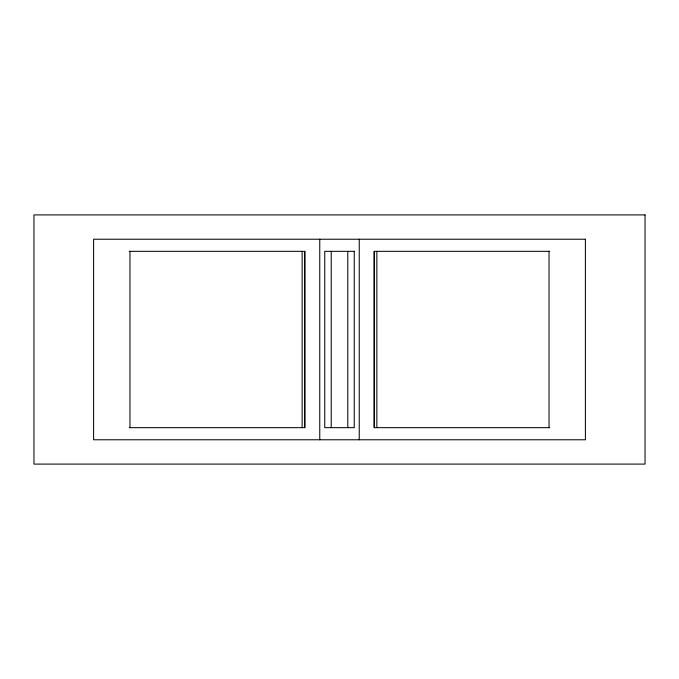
<?xml version="1.0" encoding="UTF-8"?>
<svg xmlns="http://www.w3.org/2000/svg" width="679" height="679" viewBox="0 0 679 679"><rect width="100%" height="100%" fill="white"/><g stroke="black" fill="none" stroke-linecap="round" stroke-linejoin="round"><path stroke-width="1.02" d="M129.273 251.34L304.964 251.34L304.964 427.66L129.273 427.66M549.727 251.34L374.036 251.34L374.036 427.66L549.727 427.66M549.031 251.34L549.031 427.66M376.853 251.34L376.853 427.66M374.418 251.34L374.418 427.66M359.242 239.229L359.242 439.771M347.775 251.34L347.775 427.66M331.225 251.34L331.225 427.66M319.758 239.229L319.758 439.771M304.582 251.34L304.582 427.66M302.147 251.34L302.147 427.66M129.969 251.34L129.969 427.66M645.05 214.903L33.95 214.903L33.95 464.096L645.05 464.096L645.05 214.903M585.4 239.229L93.6 239.229L93.6 439.771L585.4 439.771L585.4 239.229M354.243 251.34L324.757 251.34L324.757 427.66L354.243 427.66L354.243 251.34"/></g></svg>
